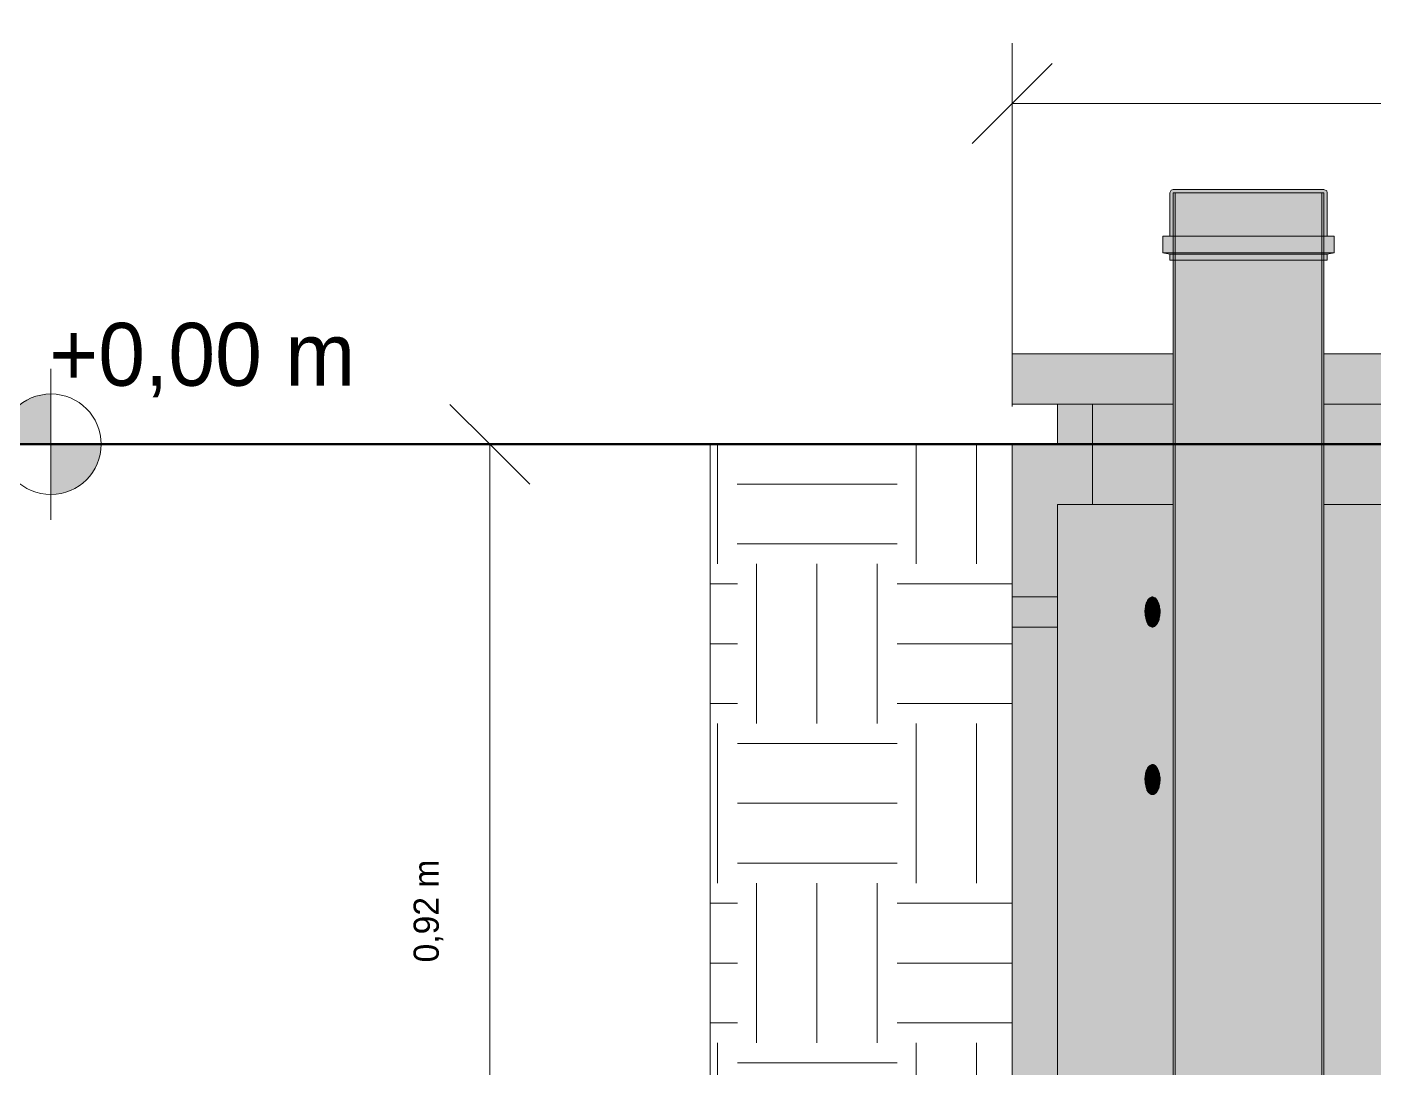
# Model space of a CAD drawing. Header units: metres. Extents: x 1.1 to 88.1, y -3.7 to 23.8.
# Drawn here: x 70.383 to 71.722, y -0.62 to 0.415 of the extents above; entities that cross this region are included whole.
import ezdxf

# ---------------------------------------------------------------- set-up
doc = ezdxf.new("R2010")
doc.units = ezdxf.units.M
doc.layers.add('1095_ARQ_BASE_dwg', color=7, linetype='Continuous', lineweight=5, true_color=0x767676)
for name, color, linetype, lineweight in [('A-ANNO-DIMS', 7, 'Continuous', 5), ('A-ANNO-DIMS-25', 7, 'Continuous', 5), ('A-GENM', 7, 'Continuous', 5), ('G-ANNO-DIMS', 7, 'Continuous', 5), ('KIRYA - PAREDE', 7, 'Continuous', 40), ('KIRYA - PISO', 7, 'Continuous', 5), ('P-PIPE', 7, 'Continuous', 5), ('VEGETAÇÃO', 7, 'Continuous', 5)]:
    doc.layers.add(name, color=color, linetype=linetype, lineweight=lineweight)
doc.styles.add('Century Gothic_2', font='GOTHIC.TTF', dxfattribs={"height": 0.025})
doc.styles.add('Century Gothic_4', font='GOTHIC.TTF', dxfattribs={"height": 0.0625})
doc.dimstyles.new('Setores_1_mm', dxfattribs={"dimscale": 0.3048, "dimtxt": 0.026104, "dimasz": 0.260417, "dimexe": 0.19685, "dimexo": 0.123031, "dimgap": 0.143537, "dimtad": 1, "dimrnd": 0.01, "dimzin": 0, "dimdsep": 46, "dimtxsty": 'Century Gothic_2', "dimblk1": 'OBLIQUE', "dimblk2": 'OBLIQUE', "dimsah": 1, "dimcen": 0.09, "dimazin": 0, "dimtfac": 1, "dimtdec": 4, "dimtix": 1, "dimtmove": 0, "dimatfit": 3, "dimfxl": 1, "dimtvp": 1, "dimtolj": 1, "dimtzin": 0, "dimarcsym": 2})

# ---------------------------------------------------------------- blocks, each defined once
blk = doc.blocks.new('Tampa de concreto com inspeção - Tampa de concreto com inspeção-4043430-FF')
at = {"layer": 'A-GENM', "true_color": 0xb7bab8}
h = blk.add_hatch(color=9, dxfattribs=at)
h.paths.add_polyline_path([(10.7009, 0.04), (10.7535, 0.04), (10.7535, 0.09), (10.3035, 0.09), (10.2532, 0.04), (10.6882, 0.04)])
h.paths.add_polyline_path([(9.4135, 0.04), (9.4135, 0.09), (9.2535, 0.09), (9.2535, 0.04)])
h.paths.add_polyline_path([(9.5635, 0.04), (9.7532, 0.04), (9.7035, 0.09), (9.5635, 0.09)])
at = {"layer": 'A-GENM', "color": 253, "true_color": 0xaaaaaa}
for p, q in [((9.4135, 0.09), (9.2535, 0.09)), ((9.2535, 0.09), (9.2535, 0.04)), ((9.4135, 0.04), (9.4135, 0.09)), ((9.7035, 0.09), (9.5635, 0.09)), ((9.5635, 0.09), (9.5635, 0.04)), ((9.2535, 0.04), (9.4135, 0.04)), ((9.5635, 0.04), (9.7532, 0.04))]:
    blk.add_line(p, q, dxfattribs=at)
blk = doc.blocks.new('Anél de concreto PERFURADO - Anél de concreto PERFURADO-V70-FF')
at = {"layer": 'A-GENM', "true_color": 0xb7bab8}
h = blk.add_hatch(color=9, dxfattribs=at)
h.paths.add_polyline_path([(9.2535, -1.1417), (9.2985, -1.1417), (9.2985, -0.99), (9.2978, -0.99), (9.2977, -0.995), (9.2535, -0.9945), (9.2535, -1.0402)])
h.paths.add_polyline_path([(10.7535, -1.1417), (10.7535, -0.99), (10.7085, -0.99), (10.7085, -1.1417), (10.7521, -1.1417)])
h.paths.add_polyline_path([(9.2985, -0.96), (9.2983, -0.9403), (9.2981, -0.96), (9.2985, -0.96)])
h.paths.add_polyline_path([(10.7168, -0.96), (10.7535, -0.96), (10.7535, -0.1817), (10.7085, -0.1817), (10.7085, -0.96), (10.7124, -0.96)])
h.paths.add_polyline_path([(9.2985, -0.845), (9.2985, -0.1817), (9.2535, -0.1817), (9.2535, -0.8445), (9.2985, -0.845)])
h.paths.add_polyline_path([(10.7519, -0.1517), (10.7535, -0.1517), (10.7535, 0), (10.7085, 0), (10.7085, 0.04), (10.6735, 0.04), (10.6735, -0.06), (10.7085, -0.06), (10.7085, -0.1517), (10.75, -0.1517)])
h.paths.add_polyline_path([(9.2985, -0.1517), (9.2985, -0.1517), (9.2985, -0.06), (9.3335, -0.06), (9.3335, 0.04), (9.2985, 0.04), (9.2985, 0), (9.2535, 0), (9.2535, -0.1517), (9.2902, -0.1517)])
h = blk.add_hatch(color=9, dxfattribs=at)
h.paths.add_polyline_path([(10.0975, -0.06), (10.6735, -0.06), (10.6735, 0.04), (9.5635, 0.04), (9.5635, -0.06), (10.0967, -0.06)])
h.paths.add_polyline_path([(9.3351, -0.06), (9.4135, -0.06), (9.4135, 0.04), (9.3335, 0.04), (9.3335, -0.06)])
h = blk.add_hatch(color=9, dxfattribs=at)
h.paths.add_polyline_path([(10.4412, -1.1017), (10.7085, -1.1017), (10.7084, -0.06), (9.5635, -0.06), (9.5635, -0.7728), (9.5665, -0.7728), (9.5665, -0.7798), (9.573, -0.7813), (9.573, -0.7973), (9.5665, -0.7973), (9.5665, -0.8425), (9.563, -0.844), (9.563, -1.0235), (9.5663, -1.0235), (9.5663, -1.0294), (9.5733, -1.0313), (9.5733, -1.048), (9.5663, -1.048), (9.5663, -1.1017), (10.434, -1.1017)])
h.paths.add_polyline_path([(9.2985, -1.1017), (9.4098, -1.1017), (9.4098, -1.048), (9.4028, -1.048), (9.4028, -1.0313), (9.4098, -1.0294), (9.4098, -1.0235), (9.413, -1.0235), (9.413, -0.995), (9.3712, -0.9951), (9.3698, -0.9985), (9.323, -0.9985), (9.323, -1.005), (9.307, -1.005), (9.3055, -0.9985), (9.2985, -0.9985), (9.2985, -1.1017)])
h.paths.add_polyline_path([(10.6128, -0.9898), (10.6103, -0.988), (10.608, -0.9837), (10.6069, -0.9801), (10.6066, -0.9736), (10.6069, -0.9699), (10.6083, -0.9653), (10.6103, -0.962), (10.6128, -0.9602), (10.6154, -0.9602), (10.6178, -0.962), (10.6198, -0.9654), (10.621, -0.9699), (10.6214, -0.975), (10.621, -0.9801), (10.6195, -0.985), (10.6178, -0.988), (10.6154, -0.9898), (10.6141, -0.9898)])
h.paths.add_polyline_path([(10.3538, -0.9898), (10.3495, -0.988), (10.3459, -0.9843), (10.3438, -0.9801), (10.343, -0.975), (10.3438, -0.9699), (10.346, -0.9653), (10.3495, -0.962), (10.3538, -0.9602), (10.3583, -0.9602), (10.3625, -0.962), (10.3659, -0.9654), (10.3682, -0.9699), (10.369, -0.975), (10.3682, -0.9801), (10.3658, -0.9847), (10.3625, -0.988), (10.3583, -0.9898), (10.356, -0.9898)])
h.paths.add_polyline_path([(9.6488, -0.9898), (9.6446, -0.988), (9.6411, -0.9846), (9.6389, -0.9801), (9.6381, -0.975), (9.6389, -0.9699), (9.6411, -0.9653), (9.6446, -0.962), (9.6488, -0.9602), (9.6533, -0.9602), (9.6576, -0.962), (9.661, -0.9654), (9.6633, -0.9699), (9.6641, -0.975), (9.6633, -0.9801), (9.661, -0.9846), (9.6576, -0.988), (9.6533, -0.9898), (9.651, -0.9898)])
h.paths.add_polyline_path([(10.0009, -0.9898), (9.996, -0.988), (9.992, -0.9846), (9.9894, -0.9801), (9.9885, -0.975), (9.9895, -0.9697), (9.9921, -0.9653), (9.996, -0.962), (10.0009, -0.9602), (10.0061, -0.9602), (10.011, -0.962), (10.015, -0.9654), (10.0176, -0.9699), (10.0185, -0.975), (10.0176, -0.9801), (10.015, -0.9846), (10.011, -0.988), (10.0061, -0.9898), (10.0035, -0.9898)])
h.paths.add_polyline_path([(9.4142, -0.8461), (9.4142, -0.844), (9.413, -0.844), (9.4095, -0.8425), (9.4095, -0.7973), (9.403, -0.7973), (9.403, -0.7813), (9.4095, -0.7798), (9.4097, -0.7728), (9.4135, -0.7728), (9.4135, -0.06), (9.2985, -0.06), (9.2987, -0.8415), (9.3055, -0.8415), (9.307, -0.835), (9.323, -0.835), (9.323, -0.8415), (9.3698, -0.8415), (9.3713, -0.845), (9.413, -0.845)])
h.paths.add_polyline_path([(9.3968, -0.3463), (9.3941, -0.3481), (9.3917, -0.3481), (9.3893, -0.3463), (9.3873, -0.343), (9.3861, -0.3385), (9.3856, -0.3333), (9.3861, -0.3282), (9.3873, -0.3237), (9.3893, -0.3203), (9.3917, -0.3186), (9.3943, -0.3186), (9.3968, -0.3203), (9.3988, -0.3237), (9.4002, -0.3282), (9.4006, -0.3333), (9.4002, -0.3385), (9.3988, -0.343)])
h.paths.add_polyline_path([(9.3968, -0.1797), (9.3943, -0.1814), (9.3917, -0.1814), (9.3893, -0.1797), (9.3873, -0.1763), (9.3861, -0.1718), (9.3856, -0.1667), (9.3861, -0.1615), (9.3876, -0.1566), (9.3893, -0.1537), (9.3917, -0.1519), (9.3943, -0.1519), (9.3968, -0.1537), (9.3991, -0.1579), (9.4002, -0.1615), (9.4006, -0.1667), (9.4002, -0.1718), (9.3988, -0.1763)])
h.paths.add_polyline_path([(9.6488, -0.1814), (9.6446, -0.1797), (9.6411, -0.1763), (9.6389, -0.1718), (9.6382, -0.166), (9.6389, -0.1615), (9.6412, -0.1569), (9.6446, -0.1537), (9.6488, -0.1519), (9.6533, -0.1519), (9.6576, -0.1537), (9.6612, -0.1574), (9.6633, -0.1615), (9.6641, -0.1667), (9.6633, -0.1718), (9.661, -0.1763), (9.6576, -0.1797), (9.6533, -0.1814)])
h.paths.add_polyline_path([(10.3538, -0.1814), (10.3495, -0.1797), (10.346, -0.1763), (10.3438, -0.1718), (10.343, -0.1667), (10.3438, -0.1615), (10.346, -0.157), (10.3495, -0.1537), (10.3538, -0.1519), (10.3583, -0.1519), (10.363, -0.1541), (10.3659, -0.157), (10.3682, -0.1615), (10.369, -0.1667), (10.3682, -0.1718), (10.3659, -0.1763), (10.3625, -0.1797), (10.3583, -0.1814)])
h.paths.add_polyline_path([(10.6128, -0.1814), (10.6103, -0.1797), (10.6083, -0.1763), (10.6068, -0.1707), (10.6064, -0.1667), (10.6069, -0.1615), (10.6083, -0.157), (10.6103, -0.1537), (10.6128, -0.1519), (10.6154, -0.1519), (10.6178, -0.1537), (10.6198, -0.157), (10.621, -0.1615), (10.621, -0.1615), (10.6214, -0.1667), (10.621, -0.1718), (10.6198, -0.1763), (10.6178, -0.1797), (10.6154, -0.1814)])
h.paths.add_polyline_path([(10.0009, -0.1814), (9.996, -0.1797), (9.9921, -0.1763), (9.9894, -0.1718), (9.9885, -0.1667), (9.9894, -0.1615), (9.9921, -0.157), (9.996, -0.1537), (10.0015, -0.1519), (10.0061, -0.1519), (10.011, -0.1537), (10.0151, -0.1571), (10.0176, -0.1615), (10.0185, -0.1667), (10.0176, -0.1718), (10.015, -0.1763), (10.011, -0.1797), (10.0061, -0.1814), (10.001, -0.1814)])
h = blk.add_hatch(color=9, dxfattribs=at)
h.paths.add_polyline_path([(9.2987, -0.1667), (9.2985, -0.1517), (9.2535, -0.1517), (9.2537, -0.1532), (9.254, -0.1633), (9.254, -0.1667), (9.2987, -0.1667)])
h.paths.add_polyline_path([(10.7531, -0.1667), (10.7532, -0.1549), (10.7531, -0.1517), (10.7085, -0.1517), (10.7084, -0.1667), (10.7521, -0.1667)])
for points in [[(9.3912, -0.1667), (9.4006, -0.1667), (9.4002, -0.1615), (9.3988, -0.157), (9.3968, -0.1537), (9.3943, -0.1519), (9.3916, -0.152), (9.3891, -0.154), (9.3873, -0.157), (9.3861, -0.1615), (9.3856, -0.1667), (9.3893, -0.1667)], [(9.3943, -0.1814), (9.3968, -0.1797), (9.3988, -0.1763), (9.4002, -0.1718), (9.4006, -0.1667), (9.3856, -0.1667), (9.3861, -0.1718), (9.3873, -0.1763), (9.3893, -0.1797), (9.3917, -0.1814)], [(9.3988, -0.3333), (9.4006, -0.3333), (9.4002, -0.3282), (9.3988, -0.3237), (9.3968, -0.3203), (9.3943, -0.3186), (9.3916, -0.3186), (9.3891, -0.3207), (9.3872, -0.3242), (9.3861, -0.3282), (9.3856, -0.3333), (9.3968, -0.3333)], [(9.3943, -0.3481), (9.3968, -0.3463), (9.3988, -0.343), (9.4002, -0.3385), (9.4006, -0.3333), (9.3856, -0.3333), (9.3861, -0.3385), (9.3873, -0.343), (9.3893, -0.3463), (9.3917, -0.3481), (9.3941, -0.3481)]]:
    blk.add_hatch(color=9, dxfattribs=at).paths.add_polyline_path(points)
h = blk.add_hatch(color=9, dxfattribs=at)
h.paths.add_polyline_path([(10.7403, -0.1817), (10.7535, -0.1814), (10.7533, -0.1802), (10.7531, -0.17), (10.7531, -0.1667), (10.7084, -0.1667), (10.7085, -0.1817), (10.7397, -0.1817)])
h.paths.add_polyline_path([(9.2538, -0.1817), (9.2985, -0.1817), (9.2987, -0.1667), (9.254, -0.1667), (9.2537, -0.1802), (9.2537, -0.1817)])
at = {"layer": 'A-GENM', "color": 253, "true_color": 0xaaaaaa}
for p, q in [((9.3335, 0.04), (9.2985, 0.04)), ((9.2985, 0.04), (9.2985, 0)), ((9.3335, -0.06), (9.3335, 0.04)), ((9.2985, 0), (9.2535, 0)), ((9.2535, 0), (9.2535, -0.1517)), ((9.2985, -0.1517), (9.2985, -0.06)), ((9.2985, -0.06), (9.3335, -0.06)), ((9.4133, -0.06), (9.3335, -0.06)), ((10.6735, -0.06), (9.5633, -0.06)), ((9.2535, -0.1517), (9.2985, -0.1517)), ((9.2535, -0.1817), (9.2535, -0.96)), ((9.2985, -0.1817), (9.2535, -0.1817)), ((9.2985, -0.96), (9.2985, -0.1817))]:
    blk.add_line(p, q, dxfattribs=at)
for points, knots in [([(9.2985, -0.1517), (9.2985, -0.1517), (9.2985, -0.1519), (9.2986, -0.153), (9.2986, -0.1548), (9.2986, -0.1576), (9.2987, -0.1616), (9.2987, -0.165), (9.2987, -0.1667)], [0, 0, 0, 0, 0.142857, 0.285714, 0.428571, 0.571429, 0.785714, 1, 1, 1, 1]), ([(9.3856, -0.1667), (9.3856, -0.1658), (9.3857, -0.164), (9.386, -0.1615), (9.3866, -0.1591), (9.3873, -0.157), (9.3882, -0.1551), (9.3893, -0.1536), (9.3904, -0.1525), (9.3918, -0.1518), (9.3933, -0.1516), (9.3949, -0.1521), (9.3963, -0.1531), (9.3972, -0.1542), (9.3979, -0.1552), (9.3985, -0.1563), (9.3992, -0.1579), (9.4003, -0.1613), (9.4006, -0.1644), (9.4006, -0.1667)], [0, 0, 0, 0, 0.055556, 0.111111, 0.166667, 0.222222, 0.277778, 0.333333, 0.388889, 0.444444, 0.513889, 0.583333, 0.652778, 0.6875, 0.722222, 0.756944, 0.791667, 0.861111, 1, 1, 1, 1]), ([(9.2987, -0.1667), (9.2987, -0.1678), (9.2987, -0.17), (9.2987, -0.1732), (9.2986, -0.1761), (9.2986, -0.1789), (9.2986, -0.1811), (9.2985, -0.1817), (9.2985, -0.1817)], [0, 0, 0, 0, 0.142857, 0.285714, 0.428571, 0.571429, 0.785714, 1, 1, 1, 1]), ([(9.4006, -0.1667), (9.4006, -0.1685), (9.4004, -0.171), (9.3996, -0.1742), (9.3989, -0.1764), (9.3979, -0.1782), (9.3968, -0.1797), (9.3956, -0.1808), (9.3942, -0.1816), (9.3927, -0.1818), (9.3911, -0.1813), (9.3898, -0.1803), (9.3889, -0.1792), (9.3882, -0.1782), (9.3876, -0.177), (9.387, -0.1754), (9.386, -0.1721), (9.3856, -0.1689), (9.3856, -0.1667)], [0, 0, 0, 0, 0.111111, 0.166667, 0.222222, 0.277778, 0.333333, 0.388889, 0.444444, 0.513889, 0.583333, 0.652778, 0.6875, 0.722222, 0.756944, 0.791667, 0.861111, 1, 1, 1, 1]), ([(9.3856, -0.3333), (9.3856, -0.3324), (9.3857, -0.3307), (9.386, -0.3282), (9.3866, -0.3258), (9.3873, -0.3236), (9.3882, -0.3218), (9.3893, -0.3203), (9.3904, -0.3192), (9.3918, -0.3184), (9.3933, -0.3182), (9.3949, -0.3187), (9.3963, -0.3197), (9.3972, -0.3208), (9.3979, -0.3218), (9.3985, -0.323), (9.3992, -0.3246), (9.4003, -0.3279), (9.4006, -0.3311), (9.4006, -0.3333)], [0, 0, 0, 0, 0.055556, 0.111111, 0.166667, 0.222222, 0.277778, 0.333333, 0.388889, 0.444444, 0.513889, 0.583333, 0.652778, 0.6875, 0.722222, 0.756944, 0.791667, 0.861111, 1, 1, 1, 1]), ([(9.4006, -0.3333), (9.4006, -0.3351), (9.4004, -0.3377), (9.3996, -0.3409), (9.3989, -0.343), (9.3979, -0.3449), (9.3968, -0.3464), (9.3956, -0.3475), (9.3942, -0.3482), (9.3927, -0.3484), (9.3911, -0.3479), (9.3898, -0.3469), (9.3889, -0.3458), (9.3882, -0.3448), (9.3876, -0.3437), (9.387, -0.3421), (9.386, -0.3387), (9.3856, -0.3356), (9.3856, -0.3333)], [0, 0, 0, 0, 0.111111, 0.166667, 0.222222, 0.277778, 0.333333, 0.388889, 0.444444, 0.513889, 0.583333, 0.652778, 0.6875, 0.722222, 0.756944, 0.791667, 0.861111, 1, 1, 1, 1])]:
    blk.add_open_spline(points, degree=3, knots=knots, dxfattribs=at)
blk = doc.blocks.new('Tubo PVC- Série Normal - DN 100 - Tubo PVC- Série Normal - DN 100-4018563-FF')
at = {"layer": 'A-GENM', "true_color": 0xf5ebeb}
h = blk.add_hatch(color=7, dxfattribs=at)
h.paths.add_polyline_path([(9.4135, -0.7728), (9.4155, -0.7727), (9.4155, 0.183), (9.4135, 0.183), (9.4135, -0.7405)])
h.paths.add_polyline_path([(9.5635, -0.7728), (9.5635, 0.183), (9.5615, 0.183), (9.5615, -0.7728), (9.5634, -0.7728)])
blk.add_hatch(color=7, dxfattribs=at).paths.add_polyline_path([(9.4686, -0.7728), (9.5615, -0.7728), (9.5615, 0.183), (9.4155, 0.183), (9.4156, -0.7728), (9.4685, -0.7728)])
at = {"layer": 'A-GENM', "color": 253, "true_color": 0xaaaaaa}
for p, q in [((9.4155, 0.25), (9.4135, 0.25)), ((9.4135, 0.25), (9.4135, -0.842)), ((9.4155, -0.842), (9.4155, 0.25)), ((9.4155, 0.25), (9.5615, 0.25)), ((9.5635, 0.25), (9.5615, 0.25)), ((9.5615, 0.25), (9.5615, -0.842)), ((9.5635, -0.842), (9.5635, 0.25)), ((9.4135, -0.842), (9.4155, -0.842)), ((9.5615, -0.842), (9.4155, -0.842)), ((9.5615, -0.842), (9.5635, -0.842))]:
    blk.add_line(p, q, dxfattribs=at)
blk = doc.blocks.new('Solo de proteção - Solo de proteção-4043433-FF')
at = {"layer": 'A-GENM', "true_color": 0xd2d2d2}
h = blk.add_hatch(dxfattribs=at)
h.set_pattern_fill('FP_16', color=254, style=0, pattern_type=2)
h.set_pattern_definition([(0, (9.018, -0.89291), (0.15875, 0.15875), [0.15875, -0.15875]), (0, (9.018, -0.83338), (0.15875, 0.15875), [0.15875, -0.15875]), (0, (9.018, -0.77385), (0.15875, 0.15875), [0.15875, -0.15875]), (90, (9.037, -0.75401), (-0.15875, 0.15875), [0.15875, -0.15875]), (90, (9.097, -0.75401), (-0.15875, 0.15875), [0.15875, -0.15875]), (90, (9.157, -0.75401), (-0.15875, 0.15875), [0.15875, -0.15875])])
h.paths.add_polyline_path([(8.9535, -3.725), (11.0535, -3.725), (11.0535, 0), (10.7535, 0), (10.7535, -3.425), (9.2535, -3.425), (9.2535, -0.9945), (8.9535, -0.9914), (8.9535, -3.425)])
h.paths.add_polyline_path([(9.2535, -0.8445), (9.2535, 0), (8.9535, 0), (8.9535, -0.8414), (9.2059, -0.844)])
at = {"layer": 'A-GENM', "color": 253, "true_color": 0xaaaaaa}
for p, q in [((9.2535, 0), (8.9535, 0)), ((8.9535, 0), (8.9535, -3.425)), ((9.2535, -3.425), (9.2535, 0))]:
    blk.add_line(p, q, dxfattribs=at)
blk = doc.blocks.new('1095_ARQ_BASE_dwg_A$C7A191758-4006155-FF')
at = {"layer": 'VEGETAÇÃO'}
for p, q in [((8.4579, 0), (8.2986, 0)), ((8.4586, 0), (8.3059, 0)), ((8.4619, 0), (8.3386, 0)), ((8.4639, 0), (8.3587, 0)), ((8.4695, 0), (8.4154, 0)), ((8.4723, 0), (8.4428, 0)), ((8.4936, 0), (8.4576, 0)), ((8.4788, 0), (8.5083, 0)), ((8.4816, 0), (8.5357, 0)), ((8.4872, 0), (8.5924, 0)), ((8.4893, 0), (8.6125, 0)), ((8.4925, 0), (8.6452, 0)), ((8.4933, 0), (8.6526, 0))]:
    blk.add_line(p, q, dxfattribs=at)
blk = doc.blocks.new('1095_ARQ_BASE_dwg_A$C277F18F9-4006153-FF')
at = {"layer": 'VEGETAÇÃO'}
for p, q in [((7.6728, 0), (7.5135, 0)), ((7.6735, 0), (7.5208, 0)), ((7.6768, 0), (7.5535, 0)), ((7.6788, 0), (7.5736, 0)), ((7.6844, 0), (7.6303, 0)), ((7.6872, 0), (7.6577, 0)), ((7.7085, 0), (7.6725, 0)), ((7.6937, 0), (7.7232, 0)), ((7.6965, 0), (7.7506, 0)), ((7.7021, 0), (7.8073, 0)), ((7.7041, 0), (7.8274, 0)), ((7.7074, 0), (7.8601, 0)), ((7.7082, 0), (7.8675, 0))]:
    blk.add_line(p, q, dxfattribs=at)
blk = doc.blocks.new('1095_ARQ_BASE_dwg_A$C6DD851CF-4006154-FF')
at = {"layer": 'VEGETAÇÃO'}
for p, q in [((8.0417, 0), (7.8824, 0)), ((8.0424, 0), (7.8897, 0)), ((8.0457, 0), (7.9225, 0)), ((8.0477, 0), (7.9425, 0)), ((8.0534, 0), (7.9992, 0)), ((8.0561, 0), (8.0267, 0)), ((8.0774, 0), (8.0414, 0)), ((8.0627, 0), (8.0921, 0)), ((8.0654, 0), (8.1195, 0)), ((8.0711, 0), (8.1762, 0)), ((8.0731, 0), (8.1963, 0)), ((8.0763, 0), (8.229, 0)), ((8.0771, 0), (8.2364, 0))]:
    blk.add_line(p, q, dxfattribs=at)
blk = doc.blocks.new('1095_ARQ_BASE_dwg-4006143-FF')
at = {"layer": 'KIRYA - PAREDE'}
for p, q in [((11.1824, 0), (7.2294, 0)), ((7.2294, 0), (11.1824, 0)), ((9.5498, 0), (9.2946, 0)), ((9.5928, 0), (9.2946, 0)), ((9.5928, 0), (9.5498, 0))]:
    blk.add_line(p, q, dxfattribs=at)
at = {"layer": 'KIRYA - PISO'}
for p, q in [((7.229, 0), (11.1825, 0)), ((11.1824, 0), (7.2294, 0)), ((11.1824, 0), (7.2294, 0)), ((11.1824, 0), (7.2294, 0)), ((11.1824, 0), (7.2294, 0)), ((11.1824, 0), (7.2294, 0)), ((11.1824, 0), (7.2294, 0)), ((7.2296, 0), (9.1296, 0)), ((9.1296, 0), (11.1824, 0)), ((11.1825, 0), (9.1947, 0)), ((11.1825, 0), (9.195, 0))]:
    blk.add_line(p, q, dxfattribs=at)
for name, p in [('1095_ARQ_BASE_dwg_A$C7A191758-4006155-FF', (0, 0)), ('1095_ARQ_BASE_dwg_A$C277F18F9-4006153-FF', (1.1782, 0)), ('1095_ARQ_BASE_dwg_A$C6DD851CF-4006154-FF', (1.1782, 0)), ('1095_ARQ_BASE_dwg_A$C7A191758-4006155-FF', (1.1782, 0))]:
    blk.add_blockref(name, p)
blk = doc.blocks.new('STED_Serie Normal_CAP - Standard-4017611-FF')
at = {"layer": 'P-PIPE', "true_color": 0xf5ebeb}
for points in [[(9.4413, 0.25), (9.4885, 0.25), (9.4885, 0.2532), (9.413, 0.253), (9.4116, 0.2523), (9.4107, 0.2512), (9.4103, 0.25), (9.4385, 0.25)], [(9.5501, 0.25), (9.5668, 0.25), (9.5662, 0.2514), (9.5645, 0.2529), (9.5635, 0.2532), (9.4885, 0.2532), (9.4885, 0.25), (9.5494, 0.25)], [(9.4033, 0.1904), (9.4885, 0.1904), (9.4885, 0.2069), (9.4033, 0.2069), (9.4033, 0.1921)], [(9.5572, 0.1904), (9.5738, 0.1904), (9.5738, 0.2069), (9.4885, 0.2069), (9.4885, 0.1904), (9.5563, 0.1904)], [(9.4683, 0.1889), (9.4885, 0.1889), (9.4885, 0.1904), (9.4033, 0.1904), (9.4105, 0.1889), (9.4665, 0.1889)], [(9.4885, 0.1889), (9.5668, 0.1889), (9.5738, 0.1904), (9.4885, 0.1904)]]:
    blk.add_hatch(color=7, dxfattribs=at).paths.add_polyline_path(points)
h = blk.add_hatch(color=7, dxfattribs=at)
h.paths.add_polyline_path([(9.4494, 0.183), (9.4885, 0.183), (9.4885, 0.1889), (9.4103, 0.1889), (9.4103, 0.183), (9.4459, 0.183)])
h.paths.add_polyline_path([(9.4252, 0.2069), (9.4885, 0.2069), (9.4885, 0.25), (9.4103, 0.25), (9.4103, 0.2069), (9.4221, 0.2069)])
h = blk.add_hatch(color=7, dxfattribs=at)
h.paths.add_polyline_path([(9.5488, 0.183), (9.5668, 0.183), (9.5668, 0.1889), (9.4885, 0.1889), (9.4885, 0.183), (9.5456, 0.183)])
h.paths.add_polyline_path([(9.5312, 0.2069), (9.5668, 0.2069), (9.5668, 0.25), (9.4885, 0.25), (9.4885, 0.2069), (9.5277, 0.2069)])
at = {"layer": 'P-PIPE'}
for p, q in [((9.4103, 0.25), (9.4103, 0.2069)), ((9.5668, 0.2069), (9.5668, 0.25)), ((9.4033, 0.2069), (9.4033, 0.1904)), ((9.4885, 0.2069), (9.4033, 0.2069)), ((9.5738, 0.2069), (9.4885, 0.2069)), ((9.5738, 0.1904), (9.5738, 0.2069)), ((9.4033, 0.1904), (9.4103, 0.1889)), ((9.4033, 0.1904), (9.4885, 0.1904)), ((9.4103, 0.1892), (9.4103, 0.183)), ((9.4103, 0.1889), (9.4885, 0.1889)), ((9.4885, 0.1904), (9.5738, 0.1904)), ((9.4885, 0.1889), (9.5668, 0.1889)), ((9.5668, 0.1889), (9.5738, 0.1904)), ((9.5668, 0.183), (9.5668, 0.1892)), ((9.4103, 0.183), (9.4885, 0.183)), ((9.4885, 0.183), (9.5668, 0.183))]:
    blk.add_line(p, q, dxfattribs=at)
at = {"layer": 'P-PIPE', "flags": 128}
for points in [[(9.4103, 0.25), (9.4118, 0.2527), (9.4135, 0.2532)], [(9.4885, 0.2532), (9.4715, 0.2532), (9.4553, 0.2532), (9.4409, 0.2532), (9.4289, 0.2532), (9.4201, 0.2532), (9.4149, 0.2532), (9.4135, 0.2532)], [(9.4135, 0.2532), (9.4155, 0.2532), (9.4213, 0.2532), (9.4306, 0.2532), (9.443, 0.2532), (9.4578, 0.2532), (9.4742, 0.2532), (9.4885, 0.2532)], [(9.4885, 0.2532), (9.5056, 0.2532), (9.5218, 0.2532), (9.5362, 0.2532), (9.5481, 0.2532), (9.5569, 0.2532), (9.5621, 0.2532), (9.5635, 0.2532)], [(9.5635, 0.2532), (9.5616, 0.2532), (9.5558, 0.2532), (9.5464, 0.2532), (9.5341, 0.2532), (9.5193, 0.2532), (9.5029, 0.2532), (9.4885, 0.2532)], [(9.5635, 0.2532), (9.5663, 0.2518), (9.5668, 0.25)]]:
    blk.add_lwpolyline(points, dxfattribs=at)
blk = doc.blocks.new('DIMBLOCK109-FF')
at = {"layer": 'A-ANNO-DIMS-25'}
for p, q in [((71.3626, 0.3387), (71.3626, 0.3987)), ((72.8626, 0.3387), (72.8626, 0.3987)), ((72.8626, 0.3387), (71.3626, 0.3387)), ((71.3626, 0.3387), (71.3626, 0.0375)), ((72.8626, 0.3387), (72.8626, 0.0375))]:
    blk.add_line(p, q, dxfattribs=at)
at = {"layer": 'A-ANNO-DIMS-25', "lineweight": 25}
for p, q in [((71.3626, 0.3387), (71.4023, 0.3784)), ((72.8626, 0.3387), (72.9023, 0.3784)), ((71.3626, 0.3387), (71.3229, 0.299)), ((72.8626, 0.3387), (72.8229, 0.299))]:
    blk.add_line(p, q, dxfattribs=at)
at = {"layer": 'A-ANNO-DIMS-25', "color": 0, "insert": (72.0575, 0.4145), "char_height": 0.025, "width": 0.132261, "attachment_point": 1, "line_spacing_factor": 0.984502, "style": 'Century Gothic_2'}
blk.add_mtext('1,50 m', dxfattribs=at)
blk = doc.blocks.new('_Oblique')
at = {"color": 0, "linetype": 'ByBlock', "lineweight": -2}
blk.add_line((-0.5, -0.5), (0.5, 0.5), dxfattribs=at)
blk = doc.blocks.new('DIMBLOCK110-FF')
at = {"layer": 'A-ANNO-DIMS-25', "lineweight": 25}
for p, q in [((70.8433, 0), (70.8036, 0.0397)), ((70.8433, 0), (70.883, -0.0397)), ((70.8433, -0.92), (70.8036, -0.8803)), ((70.8433, -0.92), (70.883, -0.9597))]:
    blk.add_line(p, q, dxfattribs=at)
at = {"layer": 'A-ANNO-DIMS-25'}
for p, q in [((70.8433, 0), (70.759, 0)), ((70.8433, -0.92), (70.8433, 0)), ((70.8433, 0), (70.9033, 0)), ((70.8433, -0.92), (70.7833, -0.92)), ((70.8433, -0.92), (71.0251, -0.92))]:
    blk.add_line(p, q, dxfattribs=at)
at = {"layer": 'A-ANNO-DIMS-25', "color": 0, "insert": (70.7675, -0.5151), "char_height": 0.025, "width": 0.132261, "attachment_point": 1, "rotation": 90, "line_spacing_factor": 0.984502, "style": 'Century Gothic_2'}
blk.add_mtext('0,92 m', dxfattribs=at)
blk = doc.blocks.new('Elevações de ponto - Padrão-77235-FF')
at = {"layer": 'G-ANNO-DIMS', "true_color": 0xff0000}
h = blk.add_hatch(color=1, dxfattribs=at)
edge = h.paths.add_edge_path()
edge.add_line((8.2979, 0), (8.2479, 0))
edge.add_arc((8.2979, 0), 0.05, 90, 180, ccw=False)
edge.add_line((8.2979, 0.05), (8.2979, 0))
h = blk.add_hatch(color=1, dxfattribs=at)
edge = h.paths.add_edge_path()
edge.add_line((8.2979, 0), (8.3479, 0))
edge.add_arc((8.2979, 0), 0.05, -90, 0, ccw=False)
edge.add_line((8.2979, -0.05), (8.2979, 0))
at = {"layer": 'G-ANNO-DIMS'}
for p, q in [((8.2979, -0.075), (8.2979, 0.075)), ((8.2229, 0), (8.6479, 0))]:
    blk.add_line(p, q, dxfattribs=at)
blk.add_circle((8.2979, 0), 0.05, dxfattribs=at)

msp = doc.modelspace()

# ---------------------------------------------------------------- linework, layer by layer
at = {"layer": 'G-ANNO-DIMS'}
msp.add_line((71.0626, 0), (70.4069, 0), dxfattribs=at)

# ---------------------------------------------------------------- block references
at = {"layer": '1095_ARQ_BASE_dwg', "color": 7}
msp.add_blockref('1095_ARQ_BASE_dwg-4006143-FF', (62.109, 0), dxfattribs=at)
at = {"layer": 'A-GENM', "color": 253, "true_color": 0xaaaaaa}
for name in ['Tubo PVC- Série Normal - DN 100 - Tubo PVC- Série Normal - DN 100-4018563-FF', 'Tampa de concreto com inspeção - Tampa de concreto com inspeção-4043430-FF', 'Anél de concreto PERFURADO - Anél de concreto PERFURADO-V70-FF', 'Solo de proteção - Solo de proteção-4043433-FF']:
    msp.add_blockref(name, (62.109, 0), dxfattribs=at)
at = {"layer": 'G-ANNO-DIMS', "color": 1, "true_color": 0xff0000}
msp.add_blockref('Elevações de ponto - Padrão-77235-FF', (62.109, 0), dxfattribs=at)
at = {"layer": 'P-PIPE'}
msp.add_blockref('STED_Serie Normal_CAP - Standard-4017611-FF', (62.109, 0), dxfattribs=at)

# ---------------------------------------------------------------- texts
at = {"layer": 'G-ANNO-DIMS', "insert": (70.4052, 0.1207), "char_height": 0.0625, "width": 0.385274, "attachment_point": 1, "line_spacing_factor": 0.984502, "style": 'Century Gothic_4'}
msp.add_mtext('+0,00 m', dxfattribs=at)

# ---------------------------------------------------------------- dimensions: what is measured, and where the dimension line sits
at = {"layer": 'A-ANNO-DIMS'}
dim = msp.add_linear_dim(base=(71.3626, 0.3387), p1=(72.8626, 0), p2=(71.3626, 0), dimstyle='Setores_1_mm', override={"dimpost": '<>', "dimfxl": 1.5}, dxfattribs=at)
dim.commit()
dim.dimension.update_dxf_attribs({"geometry": 'DIMBLOCK109-FF', "text_midpoint": (72.1126, 0.3956)})
dim = msp.add_linear_dim(base=(70.8433, 0), p1=(71.0626, -0.92), p2=(70.7215, 0), angle=90, dimstyle='Setores_1_mm', override={"dimpost": '<>', "dimfxl": 0.981182}, dxfattribs=at)
dim.commit()
dim.dimension.update_dxf_attribs({"geometry": 'DIMBLOCK110-FF', "text_midpoint": (70.7864, -0.46)})

doc.saveas('drawing.dxf')
